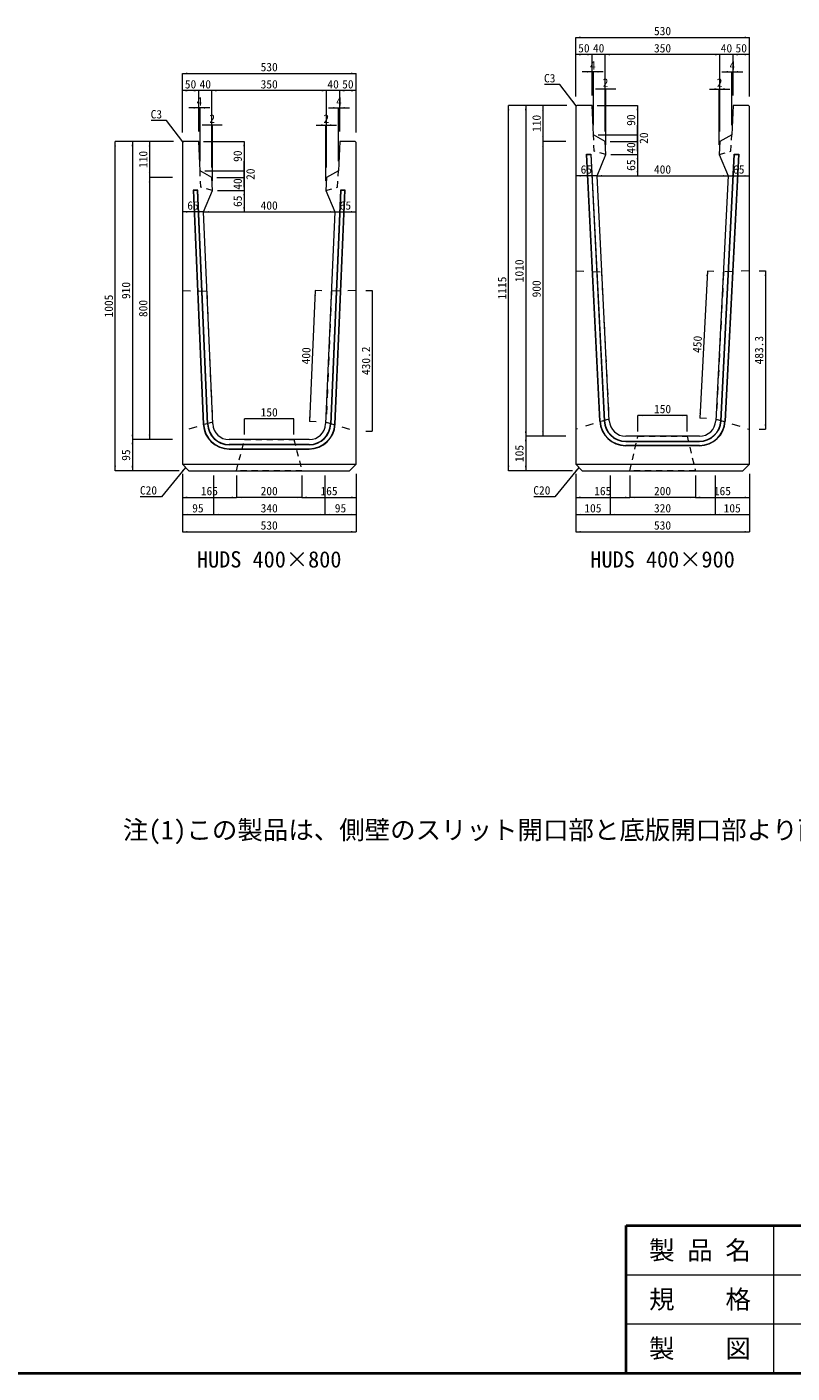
# Model space of a CAD drawing. Units: millimetres at full size. Extents: x 127218 to 153459, y 69919 to 78768.
# Drawn here: x 133639 to 135974, y 70069 to 74178 of the extents above; entities that cross this region are included whole.
import ezdxf
from ezdxf.enums import TextEntityAlignment as Align

# ---------------------------------------------------------------- set-up
doc = ezdxf.new("R2010")
doc.units = ezdxf.units.MM
doc.header["$LTSCALE"] = 25
doc.linetypes.add('USER1', pattern=[2, 1, -1])
doc.linetypes.add('USER2', pattern=[1.35, 0.75, -0.6])
for name, color, linetype, lineweight in [('0_2', 7, 'USER1', 9), ('図枠', 7, 'Continuous', 5), ('寸法線', 7, 'Continuous', 9), ('引出線', 4, 'Continuous', 9), ('本体', 2, 'Continuous', 13), ('目地', 102, 'Continuous', 5)]:
    doc.layers.add(name, color=color, linetype=linetype, lineweight=lineweight)
doc.layers.add('文字', color=7, linetype='Continuous')
doc.styles.add('ＭＳ ゴシック', font='')
doc.styles.get('ＭＳ ゴシック').set_extended_font_data('MS Gothic')

# ---------------------------------------------------------------- blocks, each defined once
blk = doc.blocks.new('filled_arrow')
at = {"color": 0, "linetype": 'Continuous', "lineweight": -2}
blk.add_solid([(7.5, 1.25), (0, 0), (7.5, -1.25)], dxfattribs=at)

msp = doc.modelspace()

# ---------------------------------------------------------------- linework, layer by layer
at = {"layer": '0_2'}
for p, q in [((135313.5, 73432.97), (135392.24, 73430.38)), ((135392.24, 73430.38), (135414.85, 72980.94)), ((135764.75, 73430.38), (135742.14, 72980.94)), ((135843.5, 73432.97), (135764.75, 73430.38)), ((134113.5, 73373.91), (134187.96, 73370.93)), ((134187.96, 73370.93), (134205.22, 72971.3)), ((134569.03, 73370.93), (134551.78, 72971.3)), ((134643.5, 73373.91), (134569.03, 73370.93)), ((135414.85, 72980.94), (135313.5, 72949.68)), ((135742.14, 72980.94), (135843.5, 72949.68)), ((134205.22, 72971.3), (134113.5, 72943.72)), ((134551.78, 72971.3), (134643.5, 72943.72))]:
    msp.add_line(p, q, dxfattribs=at)
at = {"layer": '図枠', "lineweight": 40}
for p, q in [((135467.68, 70519.05), (139067.68, 70519.05)), ((135467.68, 70069.05), (135467.68, 70519.05)), ((127367.68, 70069.05), (139067.68, 70069.05))]:
    msp.add_line(p, q, dxfattribs=at)
at = {"layer": '図枠', "lineweight": 13}
for p, q in [((135917.68, 70069.05), (135917.68, 70519.05)), ((135467.68, 70369.05), (137717.68, 70369.05)), ((135467.68, 70219.05), (137717.68, 70219.05))]:
    msp.add_line(p, q, dxfattribs=at)
at = {"layer": '寸法線'}
for p, q in [((135313.5, 74145.96), (135843.5, 74145.96)), ((135313.5, 73965.46), (135313.5, 74145.96)), ((135843.5, 73965.46), (135843.5, 74145.96)), ((135363.5, 74093.46), (135313.5, 74093.46)), ((135313.5, 73965.46), (135313.5, 74093.46)), ((135433.5, 74093.46), (135333.5, 74093.46)), ((135363.5, 73968.46), (135363.5, 74093.46)), ((135363.5, 73968.46), (135363.5, 74093.46)), ((135753.5, 74093.46), (135403.5, 74093.46)), ((135403.5, 73858.46), (135403.5, 74093.46)), ((135403.5, 73858.46), (135403.5, 74093.46)), ((135823.5, 74093.46), (135723.5, 74093.46)), ((135753.5, 73858.46), (135753.5, 74093.46)), ((135753.5, 73858.46), (135753.5, 74093.46)), ((135843.5, 74093.46), (135793.5, 74093.46)), ((135793.5, 73968.46), (135793.5, 74093.46)), ((135793.5, 73968.46), (135793.5, 74093.46)), ((135843.5, 73965.46), (135843.5, 74093.46)), ((134113.5, 74035.96), (134643.5, 74035.96)), ((134113.5, 73855.46), (134113.5, 74035.96)), ((134643.5, 73855.46), (134643.5, 74035.96)), ((135397.5, 74040.96), (135333.5, 74040.96)), ((135363.5, 73968.46), (135363.5, 74040.96)), ((135367.5, 73878.46), (135367.5, 74040.96)), ((135759.5, 74040.96), (135823.5, 74040.96)), ((135789.5, 73878.46), (135789.5, 74040.96)), ((135793.5, 73968.46), (135793.5, 74040.96)), ((134163.5, 73983.46), (134113.5, 73983.46)), ((134113.5, 73855.46), (134113.5, 73983.46)), ((134233.5, 73983.46), (134133.5, 73983.46)), ((134163.5, 73858.46), (134163.5, 73983.46)), ((134163.5, 73858.46), (134163.5, 73983.46)), ((134553.5, 73983.46), (134203.5, 73983.46)), ((134203.5, 73748.46), (134203.5, 73983.46)), ((134203.5, 73748.46), (134203.5, 73983.46)), ((134623.5, 73983.46), (134523.5, 73983.46)), ((134553.5, 73748.46), (134553.5, 73983.46)), ((134553.5, 73748.46), (134553.5, 73983.46)), ((134643.5, 73983.46), (134593.5, 73983.46)), ((134593.5, 73858.46), (134593.5, 73983.46)), ((134593.5, 73858.46), (134593.5, 73983.46)), ((134643.5, 73855.46), (134643.5, 73983.46)), ((135435.5, 73988.46), (135373.5, 73988.46)), ((135403.5, 73858.46), (135403.5, 73988.46)), ((135405.5, 73818.46), (135405.5, 73988.46)), ((135721.5, 73988.46), (135783.5, 73988.46)), ((135751.5, 73818.46), (135751.5, 73988.46)), ((135753.5, 73858.46), (135753.5, 73988.46)), ((134197.5, 73930.96), (134133.5, 73930.96)), ((134163.5, 73858.46), (134163.5, 73930.96)), ((134167.5, 73768.46), (134167.5, 73930.96)), ((134559.5, 73930.96), (134623.5, 73930.96)), ((134589.5, 73768.46), (134589.5, 73930.96)), ((134593.5, 73858.46), (134593.5, 73930.96)), ((135108.5, 72823.46), (135108.5, 73938.46)), ((135286.5, 73938.46), (135108.5, 73938.46)), ((135161, 73938.46), (135161, 72928.46)), ((135286.5, 73938.46), (135161, 73938.46)), ((135213.5, 73938.46), (135213.5, 73828.46)), ((135286.5, 73938.46), (135213.5, 73938.46)), ((135378.5, 73938.46), (135501.76, 73938.46)), ((135501.76, 73938.46), (135501.76, 73848.46)), ((134235.5, 73878.46), (134173.5, 73878.46)), ((134203.5, 73748.46), (134203.5, 73878.46)), ((134205.5, 73708.46), (134205.5, 73878.46)), ((134521.5, 73878.46), (134583.5, 73878.46)), ((134551.5, 73708.46), (134551.5, 73878.46)), ((134553.5, 73748.46), (134553.5, 73878.46)), ((135501.76, 73798.46), (135501.76, 73878.46)), ((135382.5, 73848.46), (135501.76, 73848.46)), ((135382.5, 73848.46), (135501.76, 73848.46)), ((135501.76, 73858.46), (135501.76, 73758.46)), ((133908.5, 72823.46), (133908.5, 73828.46)), ((134086.5, 73828.46), (133908.5, 73828.46)), ((133961, 73828.46), (133961, 72918.46)), ((134086.5, 73828.46), (133961, 73828.46)), ((134013.5, 73828.46), (134013.5, 73718.46)), ((134086.5, 73828.46), (134013.5, 73828.46)), ((134178.5, 73828.46), (134301.76, 73828.46)), ((134301.76, 73828.46), (134301.76, 73738.46)), ((135213.5, 73828.46), (135213.5, 72928.46)), ((135283.5, 73828.46), (135213.5, 73828.46)), ((135283.5, 73828.46), (135213.5, 73828.46)), ((135418.5, 73828.46), (135501.76, 73828.46)), ((135418.5, 73828.46), (135501.76, 73828.46)), ((134301.76, 73688.46), (134301.76, 73768.46)), ((135420.5, 73788.46), (135501.76, 73788.46)), ((135420.5, 73788.46), (135501.76, 73788.46)), ((135501.76, 73788.46), (135501.76, 73723.46)), ((134013.5, 73718.46), (134013.5, 72918.46)), ((134083.5, 73718.46), (134013.5, 73718.46)), ((134083.5, 73718.46), (134013.5, 73718.46)), ((134182.5, 73738.46), (134301.76, 73738.46)), ((134182.5, 73738.46), (134301.76, 73738.46)), ((134218.5, 73718.46), (134301.76, 73718.46)), ((134218.5, 73718.46), (134301.76, 73718.46)), ((134301.76, 73748.46), (134301.76, 73648.46)), ((135378.5, 73723.46), (135313.5, 73723.46)), ((135378.5, 73723.46), (135778.5, 73723.46)), ((135393.5, 73723.46), (135501.76, 73723.46)), ((135778.5, 73723.46), (135843.5, 73723.46)), ((134220.5, 73678.46), (134301.76, 73678.46)), ((134220.5, 73678.46), (134301.76, 73678.46)), ((134301.76, 73678.46), (134301.76, 73613.46)), ((134178.5, 73613.46), (134113.5, 73613.46)), ((134178.5, 73613.46), (134578.5, 73613.46)), ((134193.5, 73613.46), (134301.76, 73613.46)), ((134578.5, 73613.46), (134643.5, 73613.46)), ((135715.3, 73432.86), (135692.69, 72983.43)), ((135734.79, 73431.88), (135715.3, 73432.86)), ((135873.5, 73432.97), (135892.38, 73432.97)), ((135892.38, 73432.97), (135892.38, 72949.68)), ((134519.09, 73373.08), (134501.84, 72973.46)), ((134539.06, 73372.22), (134519.09, 73373.08)), ((134673.5, 73373.91), (134693.1, 73373.91)), ((134693.1, 73373.91), (134693.1, 72943.72)), ((134453.5, 72982.19), (134303.5, 72982.19)), ((134303.5, 72933.46), (134303.5, 72982.19)), ((134453.5, 72933.46), (134453.5, 72982.19)), ((135653.5, 72992.19), (135503.5, 72992.19)), ((135503.5, 72943.46), (135503.5, 72992.19)), ((135653.5, 72943.46), (135653.5, 72992.19)), ((135712.18, 72982.45), (135692.69, 72983.43)), ((134521.81, 72972.59), (134501.84, 72973.46)), ((134673.5, 72943.72), (134693.1, 72943.72)), ((135873.5, 72949.68), (135892.38, 72949.68)), ((133961, 72918.46), (133961, 72823.46)), ((134083.5, 72918.46), (133961, 72918.46)), ((134083.5, 72918.46), (133961, 72918.46)), ((134083.5, 72918.46), (134013.5, 72918.46)), ((135161, 72928.46), (135161, 72823.46)), ((135283.5, 72928.46), (135161, 72928.46)), ((135283.5, 72928.46), (135161, 72928.46)), ((135283.5, 72928.46), (135213.5, 72928.46)), ((134103.5, 72823.46), (133908.5, 72823.46)), ((134103.5, 72823.46), (133961, 72823.46)), ((134113.5, 72813.46), (134113.5, 72689.38)), ((134113.5, 72813.46), (134113.5, 72636.88)), ((134113.5, 72813.46), (134113.5, 72741.88)), ((134643.5, 72813.46), (134643.5, 72689.38)), ((134643.5, 72813.46), (134643.5, 72636.88)), ((134643.5, 72813.46), (134643.5, 72741.88)), ((135303.5, 72823.46), (135108.5, 72823.46)), ((135303.5, 72823.46), (135161, 72823.46)), ((135313.5, 72813.46), (135313.5, 72689.38)), ((135313.5, 72813.46), (135313.5, 72636.88)), ((135313.5, 72813.46), (135313.5, 72741.88)), ((135843.5, 72813.46), (135843.5, 72689.38)), ((135843.5, 72813.46), (135843.5, 72636.88)), ((135843.5, 72813.46), (135843.5, 72741.88)), ((134208.5, 72808.46), (134208.5, 72689.38)), ((134208.5, 72793.46), (134208.5, 72689.38)), ((134278.5, 72808.46), (134278.5, 72741.88)), ((134278.5, 72793.46), (134278.5, 72741.88)), ((134478.5, 72808.46), (134478.5, 72741.88)), ((134478.5, 72793.46), (134478.5, 72741.88)), ((134548.5, 72808.46), (134548.5, 72689.38)), ((134548.5, 72793.46), (134548.5, 72689.38)), ((135418.5, 72808.46), (135418.5, 72689.38)), ((135418.5, 72793.46), (135418.5, 72689.38)), ((135478.5, 72808.46), (135478.5, 72741.88)), ((135478.5, 72793.46), (135478.5, 72741.88)), ((135678.5, 72808.46), (135678.5, 72741.88)), ((135678.5, 72793.46), (135678.5, 72741.88)), ((135738.5, 72808.46), (135738.5, 72689.38)), ((135738.5, 72793.46), (135738.5, 72689.38)), ((134113.5, 72741.88), (134278.5, 72741.88)), ((134478.5, 72741.88), (134278.5, 72741.88)), ((134478.5, 72741.88), (134643.5, 72741.88)), ((135313.5, 72741.88), (135478.5, 72741.88)), ((135678.5, 72741.88), (135478.5, 72741.88)), ((135678.5, 72741.88), (135843.5, 72741.88)), ((134113.5, 72689.38), (134208.5, 72689.38)), ((134208.5, 72689.38), (134548.5, 72689.38)), ((134548.5, 72689.38), (134643.5, 72689.38)), ((135313.5, 72689.38), (135418.5, 72689.38)), ((135418.5, 72689.38), (135738.5, 72689.38)), ((135738.5, 72689.38), (135843.5, 72689.38)), ((134113.5, 72636.88), (134643.5, 72636.88)), ((135313.5, 72636.88), (135843.5, 72636.88))]:
    msp.add_line(p, q, dxfattribs=at)
at = {"layer": '引出線'}
for points in [[(135315, 73936.96), (135265.12, 74001.83), (135218.46, 74001.83)], [(134115, 73826.96), (134065.12, 73891.83), (134018.46, 73891.83)], [(134123.5, 72833.46), (134050.2, 72743.86), (133985.31, 72743.86)], [(135323.5, 72833.46), (135250.2, 72743.86), (135185.31, 72743.86)]]:
    msp.add_lwpolyline(points, dxfattribs=at)
at = {"layer": '本体'}
for p, q in [((135778.5, 73723.46), (135740.89, 72975.94)), ((134578.5, 73613.46), (134550.56, 72966.3)), ((134500.61, 72918.46), (134256.39, 72918.46)), ((135690.95, 72928.46), (135466.04, 72928.46))]:
    msp.add_line(p, q, dxfattribs=at)
at = {"layer": '本体', "lineweight": 9}
for p, q in [((134113.5, 72843.46), (134643.5, 72843.46)), ((135313.5, 72843.46), (135843.5, 72843.46))]:
    msp.add_line(p, q, dxfattribs=at)
at = {"layer": '本体'}
for points in [[(135416.11, 72975.94), (135378.5, 73723.46), (135405.5, 73788.46), (135403.5, 73828.46), (135367.5, 73848.46), (135363.5, 73938.46), (135316.5, 73938.46), (135313.5, 73935.46), (135313.5, 72843.46), (135333.5, 72823.46), (135823.5, 72823.46), (135843.5, 72843.46), (135843.5, 73935.46), (135840.5, 73938.46), (135793.5, 73938.46), (135789.5, 73848.46), (135753.5, 73828.46), (135751.5, 73788.46), (135778.5, 73723.46)], [(134206.43, 72966.3), (134178.5, 73613.46), (134205.5, 73678.46), (134203.5, 73718.46), (134167.5, 73738.46), (134163.5, 73828.46), (134116.5, 73828.46), (134113.5, 73825.46), (134113.5, 72843.46), (134133.5, 72823.46), (134623.5, 72823.46), (134643.5, 72843.46), (134643.5, 73825.46), (134640.5, 73828.46), (134593.5, 73828.46), (134589.5, 73738.46), (134553.5, 73718.46), (134551.5, 73678.46), (134578.5, 73613.46)]]:
    msp.add_lwpolyline(points, dxfattribs=at)
at = {"layer": '本体', "linetype": 'USER2', "lineweight": 9}
for points in [[(135405.5, 73788.46), (135370.16, 73798.46), (135367.5, 73848.46)], [(135751.5, 73788.46), (135786.83, 73798.46), (135789.5, 73848.46)], [(134205.5, 73678.46), (134170.16, 73688.46), (134167.5, 73738.46)], [(134551.5, 73678.46), (134586.83, 73688.46), (134589.5, 73738.46)]]:
    msp.add_lwpolyline(points, dxfattribs=at)
for points in [[(134303.5, 72918.46), (134453.5, 72918.46), (134478.5, 72823.46), (134278.5, 72823.46)], [(135503.5, 72928.46), (135653.5, 72928.46), (135678.5, 72823.46), (135478.5, 72823.46)]]:
    msp.add_lwpolyline(points, close=True, dxfattribs=at)
at = {"layer": '本体'}
for centre, start, end in [((135466.04, 72978.46), 182.88038, 270), ((135690.95, 72978.46), 270, 357.11962), ((134256.39, 72968.46), 182.47166, 270), ((134500.61, 72968.46), 270, 357.52834)]:
    msp.add_arc(centre, 50, start, end, dxfattribs=at)
at = {"layer": '目地'}
for p, q in [((135347.19, 73788.46), (135346.14, 73789.46)), ((135360.16, 73789.46), (135359.21, 73788.46)), ((135359.21, 73788.46), (135400.13, 72975.14)), ((135810.85, 73789.46), (135769.85, 72974.49)), ((135796.84, 73789.46), (135797.79, 73788.46)), ((135809.8, 73788.46), (135810.85, 73789.46)), ((134147.67, 73678.46), (134146.62, 73679.46)), ((134147.67, 73678.46), (134178.46, 72965.09)), ((134160.63, 73679.46), (134159.68, 73678.46)), ((134596.36, 73679.46), (134565.55, 72965.65)), ((134596.36, 73679.46), (134597.32, 73678.46)), ((134609.33, 73678.46), (134610.37, 73679.46)), ((134500.61, 72903.46), (134256.39, 72903.46)), ((134500.61, 72902.46), (134256.39, 72902.46)), ((135466.04, 72913.46), (135690.95, 72913.46)), ((135466.04, 72912.46), (135690.95, 72912.46)), ((135690.95, 72900.46), (135466.04, 72900.46)), ((135690.95, 72899.46), (135466.04, 72899.46)), ((134256.39, 72890.46), (134500.61, 72890.46)), ((134256.39, 72889.46), (134500.61, 72889.46))]:
    msp.add_line(p, q, dxfattribs=at)
for points in [[(135387.14, 72974.49), (135346.14, 73789.46), (135360.16, 73789.46), (135401.13, 72975.19)], [(135388.14, 72974.54), (135347.19, 73788.46), (135359.21, 73788.46)], [(135755.87, 72975.19), (135796.84, 73789.46), (135810.85, 73789.46)], [(135756.87, 72975.14), (135797.79, 73788.46), (135809.8, 73788.46), (135768.85, 72974.54)], [(134191.45, 72965.65), (134160.63, 73679.46), (134146.62, 73679.46), (134177.46, 72965.05)], [(134190.45, 72965.61), (134159.68, 73678.46), (134147.67, 73678.46)], [(134578.54, 72965.09), (134609.33, 73678.46), (134597.32, 73678.46), (134566.55, 72965.61)], [(134579.54, 72965.05), (134610.37, 73679.46), (134596.36, 73679.46)]]:
    msp.add_lwpolyline(points, dxfattribs=at)
for centre, radius, start, end in [((135466.04, 72978.46), 79, 182.88038, 270), ((135466.04, 72978.46), 78, 182.88038, 270), ((135466.04, 72978.46), 66, 182.88038, 270), ((135466.04, 72978.46), 65, 182.88038, 270), ((135690.95, 72978.46), 65, 270, 357.11962), ((135690.95, 72978.46), 66, 270, 357.11962), ((135690.95, 72978.46), 78, 270, 357.11962), ((135690.95, 72978.46), 79, 270, 357.11962), ((134256.39, 72968.46), 79, 182.47166, 270), ((134256.39, 72968.46), 78, 182.47166, 270), ((134256.39, 72968.46), 66, 182.47166, 270), ((134256.39, 72968.46), 65, 182.47166, 270), ((134500.61, 72968.46), 65, 270, 357.52834), ((134500.61, 72968.46), 66, 270, 357.52834), ((134500.61, 72968.46), 78, 270, 357.52834), ((134500.61, 72968.46), 79, 270, 357.52834)]:
    msp.add_arc(centre, radius, start, end, dxfattribs=at)

# ---------------------------------------------------------------- block references
at = {"layer": '寸法線', "xscale": 2, "yscale": 2}
for p in [(135313.5, 74145.96), (135313.5, 74093.46), (135403.5, 74093.46), (135403.5, 74093.46), (135793.5, 74093.46), (135793.5, 74093.46), (135367.5, 74040.96), (135793.5, 74040.96), (134113.5, 74035.96), (134113.5, 73983.46), (134203.5, 73983.46), (134203.5, 73983.46), (134593.5, 73983.46), (134593.5, 73983.46), (135405.5, 73988.46), (135753.5, 73988.46), (134167.5, 73930.96), (134593.5, 73930.96), (134205.5, 73878.46), (134553.5, 73878.46), (135313.5, 73723.46), (135378.5, 73723.46), (135778.5, 73723.46), (134113.5, 73613.46), (134178.5, 73613.46), (134578.5, 73613.46), (134303.5, 72982.19), (135503.5, 72992.19), (134113.5, 72741.88), (134278.5, 72741.88), (134478.5, 72741.88), (135313.5, 72741.88), (135478.5, 72741.88), (135678.5, 72741.88), (134113.5, 72689.38), (134208.5, 72689.38), (134548.5, 72689.38), (135313.5, 72689.38), (135418.5, 72689.38), (135738.5, 72689.38), (134113.5, 72636.88), (135313.5, 72636.88)]:
    msp.add_blockref('filled_arrow', p, dxfattribs=at)
for p, rotation in [((135843.5, 74145.96), 180), ((135363.5, 74093.46), 180), ((135363.5, 74093.46), 180), ((135753.5, 74093.46), 180), ((135753.5, 74093.46), 180), ((135843.5, 74093.46), 180), ((135363.5, 74040.96), 180), ((135789.5, 74040.96), 180), ((134643.5, 74035.96), 180), ((134163.5, 73983.46), 180), ((134163.5, 73983.46), 180), ((134553.5, 73983.46), 180), ((134553.5, 73983.46), 180), ((134643.5, 73983.46), 180), ((135403.5, 73988.46), 180), ((135751.5, 73988.46), 180), ((134163.5, 73930.96), 180), ((134589.5, 73930.96), 180), ((135108.5, 73938.46), 270), ((135161, 73938.46), 270), ((135213.5, 73938.46), 270), ((135501.76, 73938.46), 270), ((134203.5, 73878.46), 180), ((134551.5, 73878.46), 180), ((135213.5, 73828.46), 90), ((135501.76, 73848.46), 90), ((135501.76, 73848.46), 90), ((135501.76, 73828.46), 90), ((133908.5, 73828.46), 270), ((133961, 73828.46), 270), ((134013.5, 73828.46), 270), ((134301.76, 73828.46), 270), ((135213.5, 73828.46), 270), ((135501.76, 73828.46), 270), ((135501.76, 73788.46), 270), ((135501.76, 73788.46), 270), ((134013.5, 73718.46), 90), ((134013.5, 73718.46), 270), ((134301.76, 73738.46), 90), ((134301.76, 73738.46), 90), ((134301.76, 73718.46), 90), ((134301.76, 73718.46), 270), ((135378.5, 73723.46), 180), ((135501.76, 73723.46), 90), ((135778.5, 73723.46), 180), ((135843.5, 73723.46), 180), ((134301.76, 73678.46), 270), ((134301.76, 73678.46), 270), ((134178.5, 73613.46), 180), ((134301.76, 73613.46), 90), ((134578.5, 73613.46), 180), ((134643.5, 73613.46), 180), ((135715.3, 73432.86), 267.1), ((135892.38, 73432.97), 270), ((134519.09, 73373.08), 267.5), ((134693.1, 73373.91), 270), ((134453.5, 72982.19), 180), ((134501.84, 72973.46), 87.5), ((135653.5, 72992.19), 180), ((135692.69, 72983.43), 87.1), ((133961, 72918.46), 90), ((134013.5, 72918.46), 90), ((134693.1, 72943.72), 90), ((135161, 72928.46), 90), ((135213.5, 72928.46), 90), ((135892.38, 72949.68), 90), ((133961, 72918.46), 270), ((135161, 72928.46), 270), ((133908.5, 72823.46), 90), ((133961, 72823.46), 90), ((135108.5, 72823.46), 90), ((135161, 72823.46), 90), ((134278.5, 72741.88), 180), ((134478.5, 72741.88), 180), ((134643.5, 72741.88), 180), ((135478.5, 72741.88), 180), ((135678.5, 72741.88), 180), ((135843.5, 72741.88), 180), ((134208.5, 72689.38), 180), ((134548.5, 72689.38), 180), ((134643.5, 72689.38), 180), ((135418.5, 72689.38), 180), ((135738.5, 72689.38), 180), ((135843.5, 72689.38), 180), ((134643.5, 72636.88), 180), ((135843.5, 72636.88), 180)]:
    msp.add_blockref('filled_arrow', p, dxfattribs=dict(at, rotation=rotation))
at = {"layer": '引出線', "xscale": 2, "yscale": 2}
for p, rotation in [((135315, 73936.96), 127.6), ((134115, 73826.96), 127.6), ((134123.5, 72833.46), 230.7), ((135323.5, 72833.46), 230.7)]:
    msp.add_blockref('filled_arrow', p, dxfattribs=dict(at, rotation=rotation))

# ---------------------------------------------------------------- texts
at = {"layer": '図枠', "style": 'ＭＳ ゴシック'}
msp.add_text('注(1)この製品は、側壁のスリット開口部と底版開口部より雨水を効率よく浸透させることができる浸透側溝です。', height=56.96, dxfattribs=at).set_placement((133931.97, 71726.99), align=Align.MIDDLE_LEFT)
for s, p in [('製 品 名', (135692.68, 70444.05)), ('規\u3000\u3000格', (135692.68, 70294.05)), ('製\u3000\u3000図', (135692.68, 70144.05))]:
    msp.add_text(s, height=56.96, dxfattribs=at).set_placement(p, align=Align.MIDDLE_CENTER)
at = {"layer": '寸法線', "style": 'ＭＳ ゴシック'}
for s, p in [('530', (135578.5, 74165.46)), ('50', (135338.5, 74112.96)), ('40', (135383.5, 74112.96)), ('350', (135578.5, 74112.96)), ('40', (135773.5, 74112.96)), ('50', (135818.5, 74112.96)), ('530', (134378.5, 74055.46)), ('4', (135365.5, 74060.46)), ('4', (135791.5, 74060.46)), ('50', (134138.5, 74002.96)), ('40', (134183.5, 74002.96)), ('350', (134378.5, 74002.96)), ('40', (134573.5, 74002.96)), ('50', (134618.5, 74002.96)), ('2', (135404.5, 74007.96)), ('2', (135752.5, 74007.96)), ('4', (134165.5, 73950.46)), ('4', (134591.5, 73950.46)), ('2', (134204.5, 73897.96)), ('2', (134552.5, 73897.96)), ('65', (135346, 73742.96)), ('400', (135578.5, 73742.96)), ('65', (135811, 73742.96)), ('65', (134146, 73632.96)), ('400', (134378.5, 73632.96)), ('65', (134611, 73632.96)), ('150', (135578.5, 73011.69)), ('150', (134378.5, 73001.69)), ('165', (134196, 72761.38)), ('200', (134378.5, 72761.38)), ('165', (134561, 72761.38)), ('165', (135396, 72761.38)), ('200', (135578.5, 72761.38)), ('165', (135761, 72761.38)), ('95', (134161, 72708.88)), ('340', (134378.5, 72708.88)), ('95', (134596, 72708.88)), ('105', (135366, 72708.88)), ('320', (135578.5, 72708.88)), ('105', (135791, 72708.88)), ('530', (134378.5, 72656.38)), ('530', (135578.5, 72656.38))]:
    msp.add_text(s, height=25.63, dxfattribs=at).set_placement(p, align=Align.MIDDLE_CENTER)
for s, rotation, p in [('110', 90, (135194, 73883.46)), ('90', 90, (135482.26, 73893.46)), ('20', 90, (135521.26, 73838.46)), ('110', 90, (133994, 73773.46)), ('90', 90, (134282.26, 73783.46)), ('40', 90, (135482.26, 73808.46)), ('65', 90, (135482.26, 73755.96)), ('40', 90, (134282.26, 73698.46)), ('20', 90, (134321.26, 73728.46)), ('65', 90, (134282.26, 73645.96)), ('1010', 90, (135141.5, 73433.46)), ('910', 90, (133941.5, 73373.46)), ('1115', 90, (135089, 73380.96)), ('900', 90, (135194, 73378.46)), ('1005', 90, (133889, 73325.96)), ('800', 90, (133994, 73318.46)), ('450', 87.12, (135684.52, 73209.13)), ('483.3', 90, (135872.88, 73191.32)), ('400', 87.528, (134490.98, 73174.11)), ('430.2', 90, (134673.6, 73158.82)), ('105', 90, (135141.5, 72875.96)), ('95', 90, (133941.5, 72870.96))]:
    msp.add_text(s, height=25.63, rotation=rotation, dxfattribs=at).set_placement(p, align=Align.MIDDLE_CENTER)
at = {"layer": '引出線', "style": 'ＭＳ ゴシック'}
for s, p in [('C3', (135234.29, 74034.23)), ('C3', (134034.29, 73924.23)), ('C20', (134010.25, 72776.26)), ('C20', (135210.25, 72776.26))]:
    msp.add_text(s, height=25.63, dxfattribs=at).set_placement(p, align=Align.TOP_CENTER)
at = {"layer": '文字', "style": 'ＭＳ ゴシック'}
for s, p in [('HUDS 400×800', (134378.5, 72552.79)), ('HUDS 400×900', (135578.5, 72552.79))]:
    msp.add_text(s, height=49.84, dxfattribs=at).set_placement(p, align=Align.MIDDLE_CENTER)

doc.saveas('drawing.dxf')
